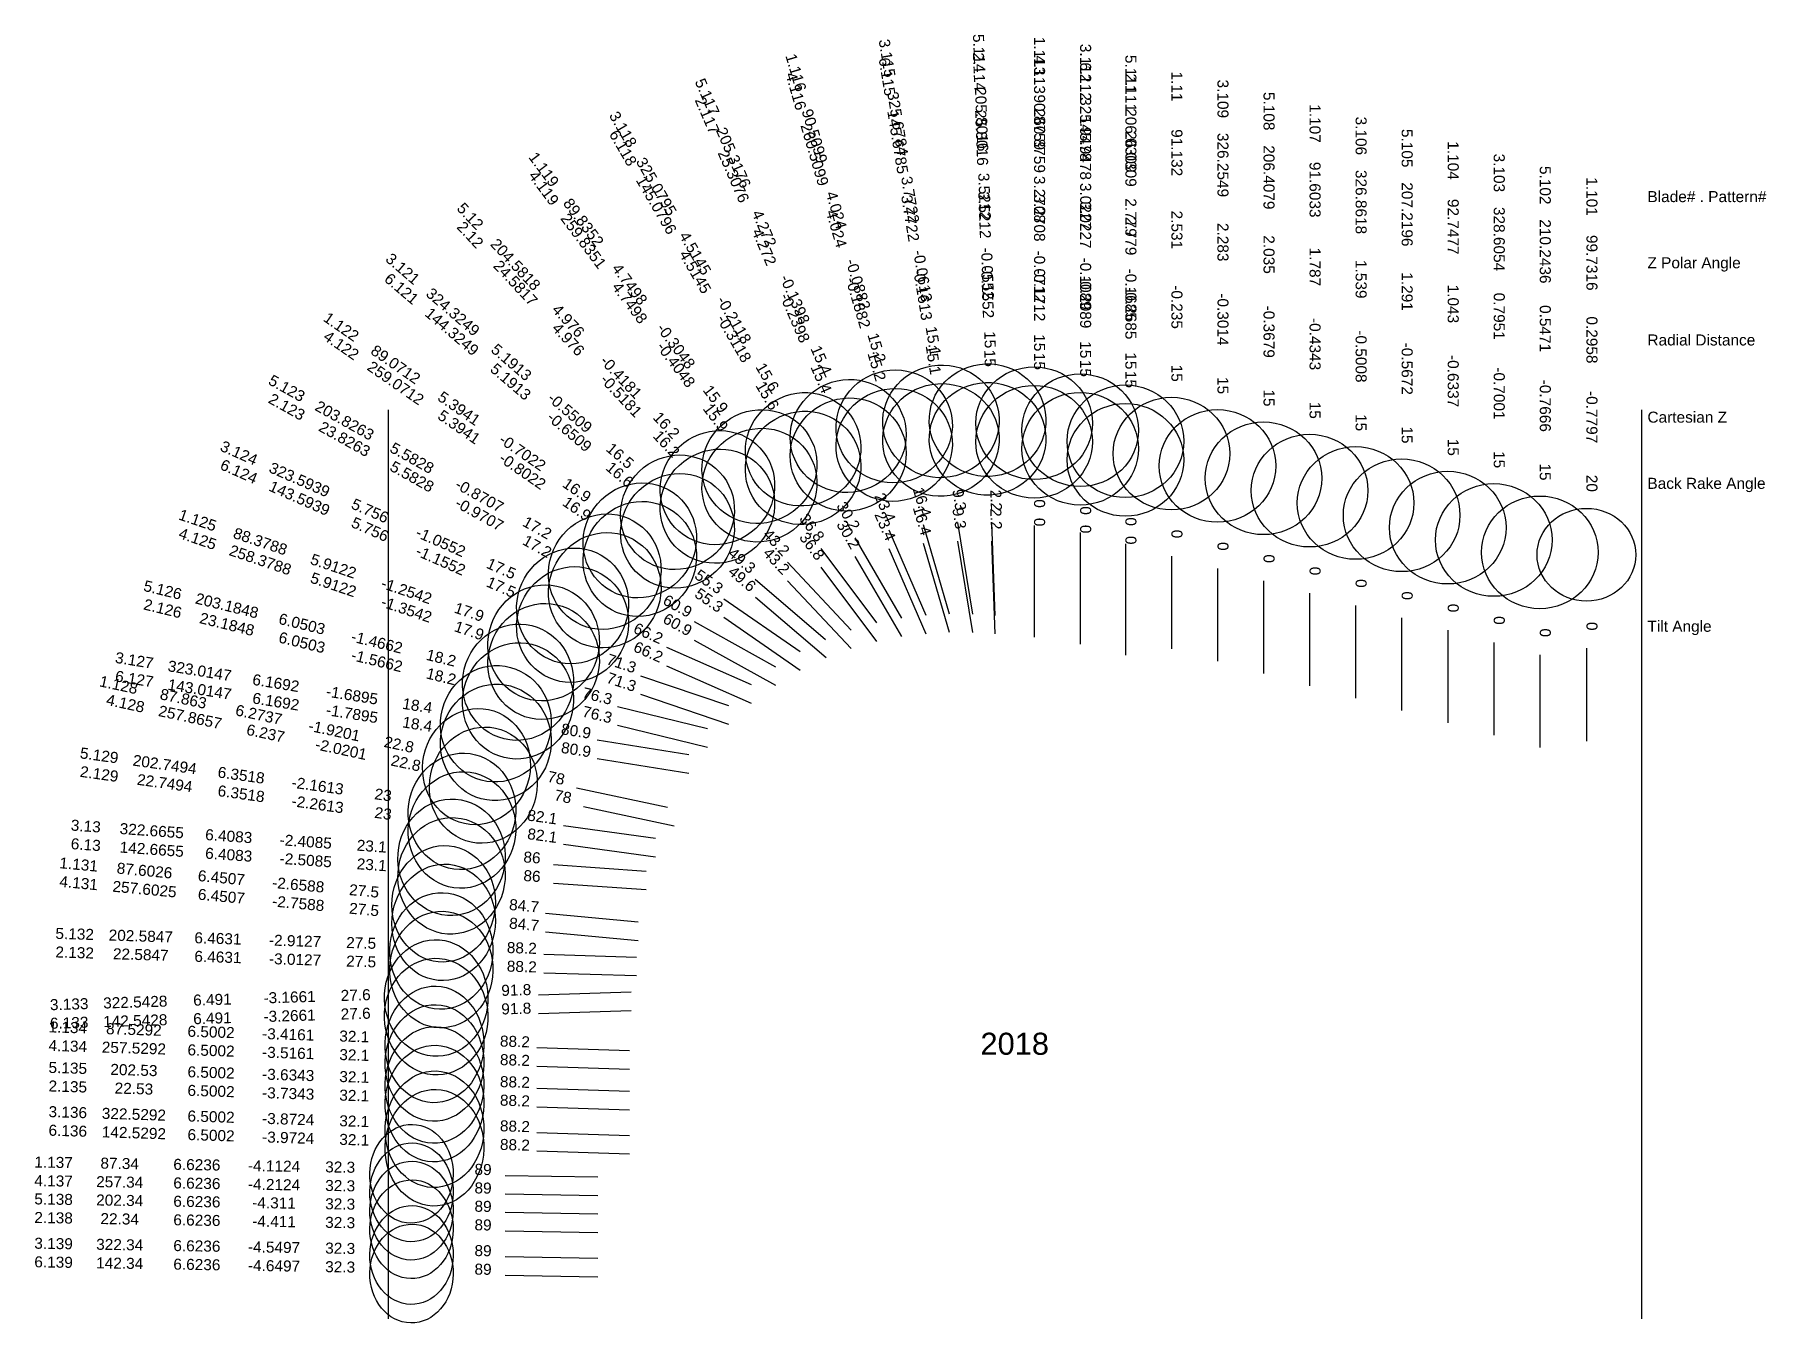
# Model space of a CAD drawing. Header units: inches. Extents: x 27.35 to 36.67, y 13.08 to 20.02.
import ezdxf
from ezdxf.enums import TextEntityAlignment as Align

# ---------------------------------------------------------------- set-up
doc = ezdxf.new("R2010")
doc.units = ezdxf.units.IN
doc.header["$MEASUREMENT"] = 0
for name, color, linetype, true_color in [('Blade_1', 30, 'Continuous', 0xff7f00), ('Blade_2', 7, 'Continuous', 0xcccc00), ('Blade_3', 7, 'Continuous', 0x00cc00), ('Blade_4', 7, 'Continuous', 0x00cccc), ('Blade_5', 7, 'Continuous', 0x0066cc), ('Blade_6', 190, 'Continuous', 0x7f00ff)]:
    doc.layers.add(name, color=color, linetype=linetype, true_color=true_color)
doc.styles.get("Standard").update_dxf_attribs({"font": 'arial.ttf'})

msp = doc.modelspace()

# ---------------------------------------------------------------- linework, layer by layer
for p, q in [((29.25, 18), (29.25, 13.1068)), ((36, 18), (36, 13.1068))]:
    msp.add_line(p, q)
at = {"layer": 'Blade_1'}
for p, q in [((32.1315, 17.3827), (32.2725, 16.903)), ((32.7292, 17.3773), (32.7292, 16.8773)), ((31.5807, 17.2537), (31.8804, 16.8535)), ((33.469, 17.2135), (33.469, 16.7135)), ((31.0592, 16.9836), (31.4701, 16.6988)), ((34.213, 17.0142), (34.213, 16.5142)), ((34.957, 16.8148), (34.957, 16.3148)), ((35.7042, 16.7168), (35.7042, 16.2168)), ((30.6103, 16.5693), (31.084, 16.4092)), ((30.2657, 15.9652), (30.7548, 15.8612)), ((30.0984, 15.2903), (30.5963, 15.2442)), ((30.051, 14.5666), (30.5508, 14.5508)), ((29.8798, 13.8792), (30.3797, 13.8709))]:
    msp.add_line(p, q, dxfattribs=at)
for centre, major_axis, ratio in [((31.976, 17.9118), (0.3013, 0.0885), 0.965006), ((32.7292, 17.9288), (0.314, 0), 0.965926), ((31.2502, 17.6952), (0.2514, 0.1882), 0.961795), ((33.469, 17.765), (0.314, 0), 0.965926), ((34.213, 17.5657), (0.314, 0), 0.965926), ((30.6059, 17.2978), (0.1789, 0.2581), 0.957), ((34.957, 17.3663), (0.314, 0), 0.965926), ((35.7042, 17.2203), (0.266, 0), 0.939693), ((30.0878, 16.7458), (0.1005, 0.2975), 0.951817), ((29.7263, 16.0799), (0.0653, 0.3071), 0.921758), ((29.5493, 15.3412), (0.029, 0.3127), 0.886824), ((29.4998, 14.5839), (0.0099, 0.3138), 0.846801), ((29.3764, 13.8876), (0.0044, 0.266), 0.845245)]:
    msp.add_ellipse(centre, major_axis=major_axis, ratio=ratio, dxfattribs=at)
at = {"layer": 'Blade_2'}
for p, q in [((32.4997, 17.2937), (32.5187, 16.7941)), ((31.9473, 17.2542), (32.1462, 16.7955)), ((33.221, 17.18), (33.221, 16.68)), ((31.4014, 17.0798), (31.7436, 16.7153)), ((30.899, 16.7609), (31.3358, 16.5176)), ((30.4855, 16.3031), (30.9712, 16.1845)), ((30.1944, 15.6627), (30.6897, 15.5939)), ((30.0881, 14.97), (30.5879, 14.9543)), ((30.051, 14.2484), (30.5508, 14.2326)), ((29.8798, 13.5806), (30.3797, 13.5723))]:
    msp.add_line(p, q, dxfattribs=at)
for centre, major_axis, ratio in [((31.728, 17.7602), (0.2881, 0.1249), 0.964168), ((32.4788, 17.8448), (0.3138, 0.0119), 0.965879), ((33.221, 17.7315), (0.314, 0), 0.965926), ((31.024, 17.4819), (0.2289, 0.2149), 0.96032), ((30.4172, 17.0293), (0.1528, 0.2743), 0.955251), ((29.9497, 16.4338), (0.0744, 0.305), 0.950233), ((29.6482, 15.7387), (0.0433, 0.311), 0.920776), ((29.5369, 14.9873), (0.0099, 0.3138), 0.886667), ((29.4998, 14.2657), (0.0099, 0.3138), 0.846801), ((29.3764, 13.589), (0.0044, 0.266), 0.845245)]:
    msp.add_ellipse(centre, major_axis=major_axis, ratio=ratio, dxfattribs=at)
at = {"layer": 'Blade_3'}
for p, q in [((32.3168, 17.3944), (32.3976, 16.901)), ((31.7632, 17.3117), (32.0149, 16.8797)), ((32.9773, 17.3396), (32.9773, 16.8396)), ((31.2268, 17.0895), (31.606, 16.7635)), ((33.717, 17.1471), (33.717, 16.6471)), ((34.461, 16.9477), (34.461, 16.4477)), ((30.7487, 16.7225), (31.2063, 16.521)), ((35.2049, 16.7484), (35.2049, 16.2484)), ((30.3753, 16.2233), (30.8691, 16.1443)), ((30.1418, 15.5528), (30.6406, 15.5177)), ((30.0602, 14.8514), (30.56, 14.8672)), ((30.051, 14.1103), (30.5508, 14.0945)), ((29.8798, 13.4419), (30.3797, 13.4336))]:
    msp.add_line(p, q, dxfattribs=at)
for centre, major_axis, ratio in [((32.2278, 17.9387), (0.3099, 0.0507), 0.965581), ((32.9773, 17.8911), (0.314, 0), 0.965926), ((31.4855, 17.7882), (0.2713, 0.1581), 0.963088), ((33.717, 17.6986), (0.314, 0), 0.965926), ((30.8087, 17.4491), (0.2047, 0.2381), 0.958707), ((34.461, 17.4992), (0.314, 0), 0.965926), ((35.2049, 17.2999), (0.314, 0), 0.965926), ((30.244, 16.9448), (0.1266, 0.2874), 0.953506), ((29.8308, 16.3105), (0.0496, 0.3101), 0.948801), ((29.5917, 15.5915), (0.022, 0.3132), 0.920045), ((29.509, 14.8339), (-0.01, 0.3138), 0.886308), ((29.4998, 14.1276), (0.0099, 0.3138), 0.846801), ((29.3764, 13.4503), (0.0044, 0.266), 0.845245)]:
    msp.add_ellipse(centre, major_axis=major_axis, ratio=ratio, dxfattribs=at)
at = {"layer": 'Blade_4'}
for p, q in [((32.1315, 17.2827), (32.2725, 16.803)), ((32.7292, 17.2773), (32.7292, 16.7773)), ((31.5807, 17.1537), (31.8804, 16.7535)), ((31.0592, 16.8836), (31.4701, 16.5988)), ((30.6103, 16.4693), (31.084, 16.3092)), ((30.3024, 15.8652), (30.7915, 15.7612)), ((30.0984, 15.1903), (30.5963, 15.1442)), ((30.051, 14.4666), (30.5508, 14.4508)), ((29.8798, 13.7792), (30.3797, 13.7709))]:
    msp.add_line(p, q, dxfattribs=at)
for centre, major_axis, ratio in [((31.976, 17.8118), (0.3013, 0.0885), 0.965006), ((32.7292, 17.8288), (0.314, 0), 0.965926), ((31.2502, 17.5952), (0.2514, 0.1882), 0.961795), ((30.6059, 17.1978), (0.1789, 0.2581), 0.957), ((30.0878, 16.6458), (0.1005, 0.2975), 0.951817), ((29.763, 15.9799), (0.0653, 0.3071), 0.921758), ((29.5493, 15.2412), (0.029, 0.3127), 0.886824), ((29.4998, 14.4839), (0.0099, 0.3138), 0.846801), ((29.3764, 13.7876), (0.0044, 0.266), 0.845245)]:
    msp.add_ellipse(centre, major_axis=major_axis, ratio=ratio, dxfattribs=at)
at = {"layer": 'Blade_5'}
for p, q in [((31.9473, 17.3542), (32.1462, 16.8955)), ((32.4997, 17.3937), (32.5187, 16.8941)), ((33.221, 17.28), (33.221, 16.78)), ((31.4014, 17.1798), (31.7436, 16.8153)), ((33.965, 17.0806), (33.965, 16.5806)), ((34.709, 16.8813), (34.709, 16.3813)), ((30.899, 16.8609), (31.3358, 16.6176)), ((35.4529, 16.6819), (35.4529, 16.1819)), ((30.4855, 16.4031), (30.9712, 16.2845)), ((30.1944, 15.7627), (30.6897, 15.6939)), ((30.0881, 15.07), (30.5879, 15.0543)), ((30.051, 14.3484), (30.5508, 14.3326)), ((29.8798, 13.6806), (30.3797, 13.6723))]:
    msp.add_line(p, q, dxfattribs=at)
for centre, major_axis, ratio in [((31.728, 17.8602), (0.2881, 0.1249), 0.964168), ((32.4788, 17.9448), (0.3138, 0.0119), 0.965879), ((33.221, 17.8315), (0.314, 0), 0.965926), ((31.024, 17.5819), (0.2289, 0.2149), 0.96032), ((33.965, 17.6321), (0.314, 0), 0.965926), ((34.709, 17.4328), (0.314, 0), 0.965926), ((35.4529, 17.2334), (0.314, 0), 0.965926), ((30.4172, 17.1293), (0.1528, 0.2743), 0.955251), ((29.9497, 16.5338), (0.0744, 0.305), 0.950233), ((29.6482, 15.8387), (0.0433, 0.311), 0.920776), ((29.5369, 15.0873), (0.0099, 0.3138), 0.886667), ((29.4998, 14.3657), (0.0099, 0.3138), 0.846801), ((29.3764, 13.689), (0.0044, 0.266), 0.845245)]:
    msp.add_ellipse(centre, major_axis=major_axis, ratio=ratio, dxfattribs=at)
at = {"layer": 'Blade_6'}
for p, q in [((32.3168, 17.2944), (32.3976, 16.801)), ((31.7632, 17.2117), (32.0149, 16.7797)), ((32.9773, 17.2396), (32.9773, 16.7396)), ((31.2286, 16.9916), (31.6094, 16.6675)), ((30.7487, 16.6225), (31.2063, 16.421)), ((30.3753, 16.1233), (30.8691, 16.0443)), ((30.1418, 15.4528), (30.6406, 15.4177)), ((30.0602, 14.7514), (30.56, 14.7672)), ((30.051, 14.0103), (30.5508, 13.9945)), ((29.8798, 13.3419), (30.3797, 13.3336))]:
    msp.add_line(p, q, dxfattribs=at)
for centre, major_axis, ratio in [((32.2278, 17.8387), (0.3099, 0.0507), 0.965581), ((32.9773, 17.7911), (0.314, 0), 0.965926), ((31.4855, 17.6882), (0.2713, 0.1581), 0.963088), ((30.8087, 17.3491), (0.2035, 0.2391), 0.958521), ((30.244, 16.8448), (0.1266, 0.2874), 0.953506), ((29.8308, 16.2105), (0.0496, 0.3101), 0.948801), ((29.5917, 15.4915), (0.022, 0.3132), 0.920045), ((29.509, 14.7339), (-0.01, 0.3138), 0.886308), ((29.4998, 14.0276), (0.0099, 0.3138), 0.846801), ((29.3764, 13.3503), (0.0044, 0.266), 0.845245)]:
    msp.add_ellipse(centre, major_axis=major_axis, ratio=ratio, dxfattribs=at)

# ---------------------------------------------------------------- texts
for s, height, p in [('Blade# . Pattern#', 0.059375, (36.0327, 19.1488)), ('Z Polar Angle', 0.059375, (36.0327, 18.7925)), ('Radial Distance', 0.059375, (36.0327, 18.3769)), ('Cartesian Z', 0.059375, (36.0327, 17.9613)), ('Back Rake Angle', 0.059375, (36.0327, 17.605)), ('Tilt Angle', 0.05937, (36.0327, 16.8355))]:
    msp.add_text(s, height=height).set_placement(p, align=Align.MIDDLE_LEFT)
msp.add_text('2018', height=0.11875).set_placement((32.625, 14.5877), align=Align.MIDDLE_CENTER)
at = {"layer": 'Blade_1'}
for s, height, rotation, p in [('1.113', 0.05937, 270, (32.7292, 19.9053)), ('1.116', 0.05937, 286.37901, (31.4186, 19.8081)), ('1.11', 0.05937, 270, (33.469, 19.7415)), ('90.8759', 0.05937, 270, (32.7292, 19.549)), ('90.5099', 0.05937, 286.37901, (31.5191, 19.4663)), ('1.107', 0.05937, 270, (34.213, 19.5422)), ('91.132', 0.05937, 270, (33.469, 19.3852)), ('1.104', 0.05937, 270, (34.957, 19.3428)), ('1.119', 0.05937, 306.8224, (30.0656, 19.2774)), ('91.6033', 0.05937, 270, (34.213, 19.1859)), ('3.2708', 0.05937, 270, (32.7292, 19.1334)), ('1.101', 0.05937, 270, (35.7042, 19.1488)), ('89.8352', 0.05937, 306.8224, (30.2791, 18.9922)), ('4.024', 0.05937, 286.37901, (31.6363, 19.0675)), ('92.7477', 0.05937, 270, (34.957, 18.9865)), ('2.531', 0.05937, 270, (33.469, 18.9696)), ('99.7316', 0.05937, 270, (35.7042, 18.7925)), ('-0.0712', 0.05937, 270, (32.7292, 18.7178)), ('1.787', 0.05937, 270, (34.213, 18.7703)), ('4.7498', 0.05937, 306.8224, (30.5282, 18.6595)), ('-0.0882', 0.05937, 286.37901, (31.7535, 18.6688)), ('-0.235', 0.05937, 270, (33.469, 18.554)), ('1.043', 0.05937, 270, (34.957, 18.5709)), ('1.122', 0.05937, 325.27517, (28.9814, 18.4237)), ('-0.4343', 0.05937, 270, (34.213, 18.3547)), ('0.2958', 0.05937, 270, (35.7042, 18.3769)), ('-0.3048', 0.05937, 306.8224, (30.7773, 18.3268)), ('15.2', 0.05937, 286.37901, (31.854, 18.327)), ('15', 0.05937, 270, (32.7292, 18.3615)), ('89.0712', 0.05937, 325.27517, (29.2742, 18.2208)), ('-0.6337', 0.05937, 270, (34.957, 18.1553)), ('15', 0.05937, 270, (33.469, 18.1977)), ('5.3941', 0.05937, 325.27517, (29.6158, 17.984)), ('15.9', 0.05937, 306.8224, (30.9908, 18.0416)), ('-0.7797', 0.05937, 270, (35.7042, 17.9613)), ('15', 0.05937, 270, (34.213, 17.9984)), ('-0.7022', 0.05937, 325.27517, (29.9574, 17.7472)), ('15', 0.05937, 270, (34.957, 17.799)), ('20', 0.05937, 270, (35.7042, 17.605)), ('16.9', 0.05937, 325.27517, (30.2502, 17.5443)), ('16.4', 0.05937, 286.37901, (32.098, 17.4966)), ('1.125', 0.05937, 341.33201, (28.2153, 17.3784)), ('0', 0.0594, 270, (32.7292, 17.496)), ('88.3788', 0.05937, 341.33201, (28.5528, 17.2644)), ('36.8', 0.05937, 306.8224, (31.5095, 17.3488)), ('0', 0.0594, 270, (33.469, 17.3322)), ('5.9122', 0.05937, 341.33201, (28.9465, 17.1314)), ('-1.2542', 0.05937, 341.33201, (29.3403, 16.9983)), ('55.3', 0.05937, 325.27517, (30.9616, 17.0513)), ('0', 0.0594, 270, (34.213, 17.1329)), ('17.9', 0.05937, 341.33201, (29.6778, 16.8843)), ('0', 0.0594, 270, (34.957, 16.9335)), ('0', 0.0594, 270, (35.7042, 16.8355)), ('71.3', 0.05937, 341.33201, (30.4978, 16.6073)), ('1.128', 0.05937, 347.99508, (27.793, 16.491)), ('87.863', 0.05937, 347.99508, (28.1415, 16.4169)), ('6.2737', 0.05937, 347.99508, (28.548, 16.3305)), ('-1.9201', 0.05937, 347.99508, (28.9545, 16.244)), ('22.8', 0.05937, 347.99508, (29.303, 16.1699)), ('78', 0.05937, 347.99508, (30.1496, 15.9899)), ('1.131', 0.05937, 354.70649, (27.5812, 15.5235)), ('87.6026', 0.05937, 354.70649, (27.9359, 15.4907)), ('6.4507', 0.05937, 354.70649, (28.3498, 15.4523)), ('-2.6588', 0.05937, 354.70649, (28.7636, 15.414)), ('27.5', 0.05937, 354.70649, (29.1184, 15.3811)), ('84.7', 0.05937, 354.70649, (29.9802, 15.3013)), ('1.134', 0.05937, 358.19901, (27.5243, 14.646)), ('87.5292', 0.05937, 358.19901, (27.8803, 14.6348)), ('6.5002', 0.05937, 358.19901, (28.2958, 14.6217)), ('-3.4161', 0.05937, 358.19901, (28.7112, 14.6087)), ('32.1', 0.05937, 358.19901, (29.0672, 14.5975)), ('88.2', 0.05937, 358.19901, (29.9323, 14.5703)), ('1.137', 0.05937, 359.0469, (27.4481, 13.9197)), ('87.34', 0.05937, 359.0469, (27.8043, 13.9137)), ('6.6236', 0.05937, 359.0469, (28.2199, 13.9068)), ('-4.1124', 0.05937, 359.0469, (28.6355, 13.8999)), ('32.3', 0.05937, 359.0469, (28.9917, 13.894)), ('89', 0.05937, 359.0469, (29.7611, 13.8812))]:
    msp.add_text(s, height=height, rotation=rotation, dxfattribs=at).set_placement(p, align=Align.CENTER)
at = {"layer": 'Blade_2'}
for s, height, rotation, p in [('2.114', 0.05937, 272.17429, (32.4038, 19.8199)), ('2.111', 0.05937, 270, (33.221, 19.708)), ('2.117', 0.05937, 293.43785, (30.9418, 19.5736)), ('25.8016', 0.05937, 272.17429, (32.4173, 19.4639)), ('26.0309', 0.05937, 270, (33.221, 19.3517)), ('25.3076', 0.05937, 293.43785, (31.0835, 19.2468)), ('3.5212', 0.05937, 272.17429, (32.4331, 19.0486)), ('2.779', 0.05937, 270, (33.221, 18.9361)), ('2.12', 0.05937, 313.18956, (29.6712, 18.923)), ('4.272', 0.05937, 293.43785, (31.2488, 18.8654)), ('24.5817', 0.05937, 313.18956, (29.9151, 18.6632)), ('-0.1552', 0.05937, 272.17429, (32.4489, 18.6332)), ('-0.2685', 0.05937, 270, (33.221, 18.5205)), ('-0.2398', 0.05937, 293.43785, (31.4142, 18.4841)), ('4.976', 0.05937, 313.18956, (30.1995, 18.3602)), ('15', 0.05937, 272.17429, (32.4624, 18.2772)), ('15.4', 0.05937, 293.43785, (31.5559, 18.1572)), ('15', 0.05937, 270, (33.221, 18.1642)), ('-0.5181', 0.05937, 313.18956, (30.484, 18.0572)), ('2.123', 0.05937, 330.88057, (28.6905, 17.9911)), ('23.8263', 0.05937, 330.88057, (29.0017, 17.8178)), ('16.2', 0.05937, 313.18956, (30.7278, 17.7974)), ('5.5828', 0.05937, 330.88057, (29.3648, 17.6155)), ('-0.9707', 0.05937, 330.88057, (29.7279, 17.4132)), ('23.4', 0.05937, 293.43785, (31.9001, 17.3632)), ('2.2', 0.05937, 272.17429, (32.4952, 17.4124)), ('17.2', 0.05937, 330.88057, (30.0391, 17.2399)), ('0', 0.0594, 270, (33.221, 17.2987)), ('43.2', 0.05937, 313.18956, (31.3202, 17.1664)), ('2.126', 0.05937, 346.28689, (28.0295, 16.9023)), ('23.1848', 0.05937, 346.28689, (28.3756, 16.8179)), ('60.9', 0.05937, 330.88057, (30.7952, 16.8187)), ('6.0503', 0.05937, 346.28689, (28.7794, 16.7194)), ('-1.5662', 0.05937, 346.28689, (29.1832, 16.6208)), ('18.2', 0.05937, 346.28689, (29.5293, 16.5364)), ('76.3', 0.05937, 346.28689, (30.3701, 16.3312)), ('2.129', 0.05937, 352.08246, (27.6905, 16.011)), ('22.7494', 0.05937, 352.08246, (28.0434, 15.9619)), ('6.3518', 0.05937, 352.08246, (28.455, 15.9046)), ('-2.2613', 0.05937, 352.08246, (28.8667, 15.8474)), ('23', 0.05937, 352.08246, (29.2196, 15.7983)), ('82.1', 0.05937, 352.08246, (30.0768, 15.6791)), ('2.132', 0.05937, 358.20142, (27.5614, 15.0493)), ('22.5847', 0.05937, 358.20142, (27.9174, 15.0381)), ('6.4631', 0.05937, 358.20142, (28.3328, 15.0251)), ('-3.0127', 0.05937, 358.20142, (28.7483, 15.0121)), ('27.5', 0.05937, 358.20142, (29.1043, 15.0009)), ('88.2', 0.05937, 358.20142, (29.9694, 14.9737)), ('2.135', 0.05937, 358.19901, (27.5243, 14.3278)), ('22.53', 0.05937, 358.19901, (27.8803, 14.3166)), ('6.5002', 0.05937, 358.19901, (28.2958, 14.3035)), ('-3.7343', 0.05937, 358.19901, (28.7112, 14.2905)), ('32.1', 0.05937, 358.19901, (29.0672, 14.2793)), ('88.2', 0.05937, 358.19901, (29.9323, 14.2521)), ('2.138', 0.05937, 359.0469, (27.4481, 13.6211)), ('22.34', 0.05937, 359.0469, (27.8043, 13.6151)), ('6.6236', 0.05937, 359.0469, (28.2199, 13.6082)), ('-4.411', 0.05937, 359.0469, (28.6355, 13.6013)), ('32.3', 0.05937, 359.0469, (28.9917, 13.5954)), ('89', 0.05937, 359.0469, (29.7611, 13.5826))]:
    msp.add_text(s, height=height, rotation=rotation, dxfattribs=at).set_placement(p, align=Align.CENTER)
at = {"layer": 'Blade_3'}
for s, height, rotation, p in [('3.115', 0.05937, 279.29201, (31.9087, 19.8893)), ('3.112', 0.05937, 270, (32.9773, 19.8676)), ('3.109', 0.05937, 270, (33.717, 19.6751)), ('325.6784', 0.05937, 279.29201, (31.9662, 19.5377)), ('325.9478', 0.05937, 270, (32.9773, 19.5113)), ('3.118', 0.05937, 300.23199, (30.4903, 19.4959)), ('3.106', 0.05937, 270, (34.461, 19.4757)), ('326.2549', 0.05937, 270, (33.717, 19.3188)), ('325.0795', 0.05937, 300.23199, (30.6697, 19.1881)), ('3.103', 0.05937, 270, (35.2049, 19.2764)), ('3.7722', 0.05937, 279.29201, (32.0333, 19.1275)), ('3.0227', 0.05937, 270, (32.9773, 19.0957)), ('326.8618', 0.05937, 270, (34.461, 19.1194)), ('328.6054', 0.05937, 270, (35.2049, 18.9201)), ('4.5145', 0.05937, 300.23199, (30.879, 18.829)), ('2.283', 0.05937, 270, (33.717, 18.9032)), ('3.121', 0.05937, 319.30861, (29.31, 18.7377)), ('-0.0613', 0.05937, 279.29201, (32.1004, 18.7173)), ('-0.1089', 0.05937, 270, (32.9773, 18.6801)), ('1.539', 0.05937, 270, (34.461, 18.7038)), ('324.3249', 0.05937, 319.30861, (29.5802, 18.5055)), ('-0.2118', 0.05937, 300.23199, (31.0882, 18.4699)), ('-0.3014', 0.05937, 270, (33.717, 18.4876)), ('0.7951', 0.05937, 270, (35.2049, 18.5045)), ('15.1', 0.05937, 279.29201, (32.1579, 18.3658)), ('-0.5008', 0.05937, 270, (34.461, 18.2882)), ('5.1913', 0.05937, 319.30861, (29.8953, 18.2345)), ('15', 0.05937, 270, (32.9773, 18.3238)), ('15.6', 0.05937, 300.23199, (31.2676, 18.1621)), ('-0.7001', 0.05937, 270, (35.2049, 18.0889)), ('15', 0.05937, 270, (33.717, 18.1313)), ('-0.5509', 0.05937, 319.30861, (30.2104, 17.9635)), ('15', 0.05937, 270, (34.461, 17.9319)), ('3.124', 0.05937, 336.23194, (28.4351, 17.7414)), ('16.5', 0.05937, 319.30861, (30.4806, 17.7312)), ('15', 0.05937, 270, (35.2049, 17.7326)), ('323.5939', 0.05937, 336.23194, (28.7612, 17.5978)), ('9.3', 0.05937, 279.29201, (32.2977, 17.5116)), ('5.756', 0.05937, 336.23194, (29.1415, 17.4303)), ('30.2', 0.05937, 300.23199, (31.7034, 17.4143)), ('0', 0.0594, 270, (32.9773, 17.4583)), ('-1.0552', 0.05937, 336.23194, (29.5219, 17.2628)), ('0', 0.0594, 270, (33.717, 17.2658)), ('17.5', 0.05937, 336.23194, (29.8479, 17.1192)), ('49.3', 0.05937, 319.30861, (31.1368, 17.167)), ('0', 0.0594, 270, (34.461, 17.0664)), ('0', 0.0594, 270, (35.2049, 16.8671)), ('66.2', 0.05937, 336.23194, (30.64, 16.7704)), ('3.127', 0.05937, 350.9047, (27.8791, 16.6229)), ('323.0147', 0.05937, 350.9047, (28.2309, 16.5666)), ('6.1692', 0.05937, 350.9047, (28.6413, 16.5009)), ('-1.6895', 0.05937, 350.9047, (29.0517, 16.4352)), ('18.4', 0.05937, 350.9047, (29.4035, 16.3789)), ('80.9', 0.05937, 350.9047, (30.2581, 16.2421)), ('3.13', 0.05937, 355.977, (27.6201, 15.7302)), ('322.6655', 0.05937, 355.977, (27.9754, 15.7052)), ('6.4083', 0.05937, 355.977, (28.39, 15.676)), ('-2.4085', 0.05937, 355.977, (28.8046, 15.6468)), ('23.1', 0.05937, 355.977, (29.16, 15.6219)), ('86', 0.05937, 355.977, (30.0234, 15.5611)), ('3.133', 0.05937, 1.81654, (27.5335, 14.7712)), ('322.5428', 0.05937, 1.81654, (27.8895, 14.7825)), ('6.491', 0.05937, 1.81654, (28.305, 14.7957)), ('-3.1661', 0.05937, 1.81654, (28.7204, 14.8089)), ('27.6', 0.05937, 1.81654, (29.0764, 14.8202)), ('91.8', 0.05937, 1.81654, (29.9415, 14.8476)), ('3.136', 0.05937, 358.19901, (27.5243, 14.1897)), ('322.5292', 0.05937, 358.19901, (27.8803, 14.1785)), ('6.5002', 0.05937, 358.19901, (28.2958, 14.1654)), ('-3.8724', 0.05937, 358.19901, (28.7112, 14.1524)), ('32.1', 0.05937, 358.19901, (29.0672, 14.1412)), ('88.2', 0.05937, 358.19901, (29.9323, 14.114)), ('3.139', 0.05937, 359.0469, (27.4481, 13.4824)), ('322.34', 0.05937, 359.0469, (27.8043, 13.4764)), ('6.6236', 0.05937, 359.0469, (28.2199, 13.4695)), ('-4.5497', 0.05937, 359.0469, (28.6355, 13.4626)), ('32.3', 0.05937, 359.0469, (28.9917, 13.4567)), ('89', 0.05937, 359.0469, (29.7611, 13.4439))]:
    msp.add_text(s, height=height, rotation=rotation, dxfattribs=at).set_placement(p, align=Align.CENTER)
at = {"layer": 'Blade_4'}
for s, height, rotation, p in [('4.113', 0.05937, 270, (32.7292, 19.8053)), ('4.116', 0.05937, 286.37901, (31.4186, 19.7081)), ('260.8759', 0.05937, 270, (32.7292, 19.449)), ('260.5099', 0.05937, 286.37901, (31.5191, 19.3663)), ('4.119', 0.05937, 306.8224, (30.0656, 19.1774)), ('3.2708', 0.05937, 270, (32.7292, 19.0334)), ('259.8351', 0.05937, 306.8224, (30.2791, 18.8922)), ('4.024', 0.05937, 286.37901, (31.6363, 18.9675)), ('-0.1712', 0.05937, 270, (32.7292, 18.6178)), ('4.7498', 0.05937, 306.8224, (30.5282, 18.5595)), ('-0.1882', 0.05937, 286.37901, (31.7535, 18.5688)), ('4.122', 0.05937, 325.27517, (28.9814, 18.3237)), ('-0.4048', 0.05937, 306.8224, (30.7773, 18.2268)), ('15.2', 0.05937, 286.37901, (31.854, 18.227)), ('15', 0.05937, 270, (32.7292, 18.2615)), ('259.0712', 0.05937, 325.27517, (29.2742, 18.1208)), ('5.3941', 0.05937, 325.27517, (29.6158, 17.884)), ('15.9', 0.05937, 306.8224, (30.9908, 17.9416)), ('-0.8022', 0.05937, 325.27517, (29.9574, 17.6472)), ('16.9', 0.05937, 325.27517, (30.2502, 17.4443)), ('16.4', 0.05937, 286.37901, (32.098, 17.3966)), ('4.125', 0.05937, 341.33201, (28.2153, 17.2784)), ('0', 0.0594, 270, (32.7292, 17.396)), ('258.3788', 0.05937, 341.33201, (28.5528, 17.1644)), ('36.8', 0.05937, 306.8224, (31.5095, 17.2488)), ('5.9122', 0.05937, 341.33201, (28.9465, 17.0314)), ('-1.3542', 0.05937, 341.33201, (29.3403, 16.8983)), ('55.3', 0.05937, 325.27517, (30.9616, 16.9513)), ('17.9', 0.05937, 341.33201, (29.6778, 16.7843)), ('71.3', 0.05937, 341.33201, (30.4978, 16.5073)), ('4.128', 0.05937, 347.99508, (27.8297, 16.391)), ('257.8657', 0.05937, 347.99508, (28.1782, 16.3169)), ('6.237', 0.05937, 347.99508, (28.5847, 16.2305)), ('-2.0201', 0.05937, 347.99508, (28.9912, 16.144)), ('22.8', 0.05937, 347.99508, (29.3397, 16.0699)), ('78', 0.05937, 347.99508, (30.1863, 15.8899)), ('4.131', 0.05937, 354.70649, (27.5812, 15.4235)), ('257.6025', 0.05937, 354.70649, (27.9359, 15.3907)), ('6.4507', 0.05937, 354.70649, (28.3498, 15.3523)), ('-2.7588', 0.05937, 354.70649, (28.7636, 15.314)), ('27.5', 0.05937, 354.70649, (29.1184, 15.2811)), ('84.7', 0.05937, 354.70649, (29.9802, 15.2013)), ('4.134', 0.05937, 358.19901, (27.5243, 14.546)), ('257.5292', 0.05937, 358.19901, (27.8803, 14.5348)), ('6.5002', 0.05937, 358.19901, (28.2958, 14.5217)), ('-3.5161', 0.05937, 358.19901, (28.7112, 14.5087)), ('32.1', 0.05937, 358.19901, (29.0672, 14.4975)), ('88.2', 0.05937, 358.19901, (29.9323, 14.4703)), ('4.137', 0.05937, 359.0469, (27.4481, 13.8197)), ('257.34', 0.05937, 359.0469, (27.8043, 13.8137)), ('6.6236', 0.05937, 359.0469, (28.2199, 13.8068)), ('-4.2124', 0.05937, 359.0469, (28.6355, 13.7999)), ('32.3', 0.05937, 359.0469, (28.9917, 13.794)), ('89', 0.05937, 359.0469, (29.7611, 13.7812))]:
    msp.add_text(s, height=height, rotation=rotation, dxfattribs=at).set_placement(p, align=Align.CENTER)
at = {"layer": 'Blade_5'}
for s, height, rotation, p in [('5.114', 0.05937, 272.17429, (32.4038, 19.9199)), ('5.111', 0.05937, 270, (33.221, 19.808)), ('5.117', 0.05937, 293.43785, (30.9418, 19.6736)), ('205.8016', 0.05937, 272.17429, (32.4173, 19.5639)), ('5.108', 0.05937, 270, (33.965, 19.6086)), ('206.0309', 0.05937, 270, (33.221, 19.4517)), ('205.3176', 0.05937, 293.43785, (31.0835, 19.3468)), ('5.105', 0.05937, 270, (34.709, 19.4093)), ('206.4079', 0.05937, 270, (33.965, 19.2523)), ('5.102', 0.05937, 270, (35.4529, 19.2099)), ('3.5212', 0.05937, 272.17429, (32.4331, 19.1486)), ('207.2196', 0.05937, 270, (34.709, 19.053)), ('2.779', 0.05937, 270, (33.221, 19.0361)), ('5.12', 0.05937, 313.18956, (29.6712, 19.023)), ('4.272', 0.05937, 293.43785, (31.2488, 18.9654)), ('2.035', 0.05937, 270, (33.965, 18.8367)), ('210.2436', 0.05937, 270, (35.4529, 18.8536)), ('204.5818', 0.05937, 313.18956, (29.9151, 18.7632)), ('-0.0552', 0.05937, 272.17429, (32.4489, 18.7332)), ('-0.1685', 0.05937, 270, (33.221, 18.6205)), ('-0.1398', 0.05937, 293.43785, (31.4142, 18.5841)), ('1.291', 0.05937, 270, (34.709, 18.6374)), ('0.5471', 0.05937, 270, (35.4529, 18.438)), ('4.976', 0.05937, 313.18956, (30.1995, 18.4602)), ('-0.3679', 0.05937, 270, (33.965, 18.4211)), ('15', 0.05937, 272.17429, (32.4624, 18.3772)), ('15.4', 0.05937, 293.43785, (31.5559, 18.2572)), ('15', 0.05937, 270, (33.221, 18.2642)), ('-0.5672', 0.05937, 270, (34.709, 18.2218)), ('5.123', 0.05937, 330.88057, (28.6905, 18.0911)), ('-0.4181', 0.05937, 313.18956, (30.484, 18.1572)), ('15', 0.05937, 270, (33.965, 18.0648)), ('-0.7666', 0.05937, 270, (35.4529, 18.0224)), ('203.8263', 0.05937, 330.88057, (29.0017, 17.9178)), ('16.2', 0.05937, 313.18956, (30.7278, 17.8974)), ('5.5828', 0.05937, 330.88057, (29.3648, 17.7155)), ('15', 0.05937, 270, (34.709, 17.8655)), ('15', 0.05937, 270, (35.4529, 17.6661)), ('-0.8707', 0.05937, 330.88057, (29.7279, 17.5132)), ('23.4', 0.05937, 293.43785, (31.9001, 17.4632)), ('2.2', 0.05937, 272.17429, (32.4952, 17.5124)), ('17.2', 0.05937, 330.88057, (30.0391, 17.3399)), ('0', 0.0594, 270, (33.221, 17.3987)), ('43.2', 0.05937, 313.18956, (31.3202, 17.2664)), ('0', 0.0594, 270, (33.965, 17.1993)), ('5.126', 0.05937, 346.28689, (28.0295, 17.0023)), ('203.1848', 0.05937, 346.28689, (28.3756, 16.9179)), ('60.9', 0.05937, 330.88057, (30.7952, 16.9187)), ('0', 0.0594, 270, (34.709, 17)), ('6.0503', 0.05937, 346.28689, (28.7794, 16.8194)), ('-1.4662', 0.05937, 346.28689, (29.1832, 16.7208)), ('0', 0.0594, 270, (35.4529, 16.8006)), ('18.2', 0.05937, 346.28689, (29.5293, 16.6364)), ('76.3', 0.05937, 346.28689, (30.3701, 16.4312)), ('5.129', 0.05937, 352.08246, (27.6905, 16.111)), ('202.7494', 0.05937, 352.08246, (28.0434, 16.0619)), ('6.3518', 0.05937, 352.08246, (28.455, 16.0046)), ('-2.1613', 0.05937, 352.08246, (28.8667, 15.9474)), ('23', 0.05937, 352.08246, (29.2196, 15.8983)), ('82.1', 0.05937, 352.08246, (30.0768, 15.7791)), ('5.132', 0.05937, 358.20142, (27.5614, 15.1493)), ('202.5847', 0.05937, 358.20142, (27.9174, 15.1381)), ('6.4631', 0.05937, 358.20142, (28.3328, 15.1251)), ('-2.9127', 0.05937, 358.20142, (28.7483, 15.1121)), ('27.5', 0.05937, 358.20142, (29.1043, 15.1009)), ('88.2', 0.05937, 358.20142, (29.9694, 15.0737)), ('5.135', 0.05937, 358.19901, (27.5243, 14.4278)), ('202.53', 0.05937, 358.19901, (27.8803, 14.4166)), ('6.5002', 0.05937, 358.19901, (28.2958, 14.4035)), ('-3.6343', 0.05937, 358.19901, (28.7112, 14.3905)), ('32.1', 0.05937, 358.19901, (29.0672, 14.3793)), ('88.2', 0.05937, 358.19901, (29.9323, 14.3521)), ('5.138', 0.05937, 359.0469, (27.4481, 13.7211)), ('202.34', 0.05937, 359.0469, (27.8043, 13.7151)), ('6.6236', 0.05937, 359.0469, (28.2199, 13.7082)), ('-4.311', 0.05937, 359.0469, (28.6355, 13.7013)), ('32.3', 0.05937, 359.0469, (28.9917, 13.6954)), ('89', 0.05937, 359.0469, (29.7611, 13.6826))]:
    msp.add_text(s, height=height, rotation=rotation, dxfattribs=at).set_placement(p, align=Align.CENTER)
at = {"layer": 'Blade_6'}
for s, height, rotation, p in [('6.115', 0.05937, 279.29201, (31.9087, 19.7893)), ('6.112', 0.05937, 270, (32.9773, 19.7676)), ('145.6785', 0.05937, 279.29201, (31.9662, 19.4377)), ('6.118', 0.05937, 300.23199, (30.4903, 19.3959)), ('145.9478', 0.05937, 270, (32.9773, 19.4113)), ('145.0796', 0.05937, 300.23199, (30.6697, 19.0881)), ('3.7722', 0.05937, 279.29201, (32.0333, 19.0275)), ('3.0227', 0.05937, 270, (32.9773, 18.9957)), ('4.5145', 0.05937, 300.23199, (30.879, 18.729)), ('-0.1613', 0.05937, 279.29201, (32.1004, 18.6173)), ('6.121', 0.05937, 319.59598, (29.3036, 18.6302)), ('-0.2089', 0.05937, 270, (32.9773, 18.5801)), ('144.3249', 0.05937, 319.59598, (29.5749, 18.3993)), ('-0.3118', 0.05937, 300.23199, (31.0882, 18.3699)), ('15.1', 0.05937, 279.29201, (32.1579, 18.2658)), ('5.1913', 0.05937, 319.59598, (29.8914, 18.1299)), ('15', 0.05937, 270, (32.9773, 18.2238)), ('15.6', 0.05937, 300.23199, (31.2676, 18.0621)), ('-0.6509', 0.05937, 319.59598, (30.2079, 17.8605)), ('6.124', 0.05937, 336.23194, (28.4351, 17.6414)), ('16.6', 0.05937, 319.59598, (30.4791, 17.6296)), ('143.5939', 0.05937, 336.23194, (28.7612, 17.4978)), ('9.3', 0.05937, 279.29201, (32.2977, 17.4116)), ('5.756', 0.05937, 336.23194, (29.1415, 17.3303)), ('30.2', 0.05937, 300.23199, (31.7034, 17.3143)), ('0', 0.0594, 270, (32.9773, 17.3583)), ('-1.1552', 0.05937, 336.23194, (29.5219, 17.1628)), ('17.5', 0.05937, 336.23194, (29.8479, 17.0192)), ('49.6', 0.05937, 319.59598, (31.1382, 17.0686)), ('66.2', 0.05937, 336.23194, (30.64, 16.6704)), ('6.127', 0.05937, 350.9047, (27.8791, 16.5229)), ('143.0147', 0.05937, 350.9047, (28.2309, 16.4666)), ('6.1692', 0.05937, 350.9047, (28.6413, 16.4009)), ('-1.7895', 0.05937, 350.9047, (29.0517, 16.3352)), ('18.4', 0.05937, 350.9047, (29.4035, 16.2789)), ('80.9', 0.05937, 350.9047, (30.2581, 16.1421)), ('6.13', 0.05937, 355.977, (27.6201, 15.6302)), ('142.6655', 0.05937, 355.977, (27.9754, 15.6052)), ('6.4083', 0.05937, 355.977, (28.39, 15.576)), ('-2.5085', 0.05937, 355.977, (28.8046, 15.5468)), ('23.1', 0.05937, 355.977, (29.16, 15.5219)), ('86', 0.05937, 355.977, (30.0234, 15.4611)), ('142.5428', 0.05937, 1.81654, (27.8895, 14.6825)), ('6.491', 0.05937, 1.81654, (28.305, 14.6957)), ('-3.2661', 0.05937, 1.81654, (28.7204, 14.7089)), ('27.6', 0.05937, 1.81654, (29.0764, 14.7202)), ('91.8', 0.05937, 1.81654, (29.9415, 14.7476)), ('6.133', 0.05937, 1.81654, (27.5335, 14.6712)), ('6.136', 0.05937, 358.19901, (27.5243, 14.0897)), ('142.5292', 0.05937, 358.19901, (27.8803, 14.0785)), ('6.5002', 0.05937, 358.19901, (28.2958, 14.0654)), ('-3.9724', 0.05937, 358.19901, (28.7112, 14.0524)), ('32.1', 0.05937, 358.19901, (29.0672, 14.0412)), ('88.2', 0.05937, 358.19901, (29.9323, 14.014)), ('6.139', 0.05937, 359.0469, (27.4481, 13.3824)), ('142.34', 0.05937, 359.0469, (27.8043, 13.3764)), ('6.6236', 0.05937, 359.0469, (28.2199, 13.3695)), ('-4.6497', 0.05937, 359.0469, (28.6355, 13.3626)), ('32.3', 0.05937, 359.0469, (28.9917, 13.3567)), ('89', 0.05937, 359.0469, (29.7611, 13.3439))]:
    msp.add_text(s, height=height, rotation=rotation, dxfattribs=at).set_placement(p, align=Align.CENTER)

doc.saveas('drawing.dxf')
